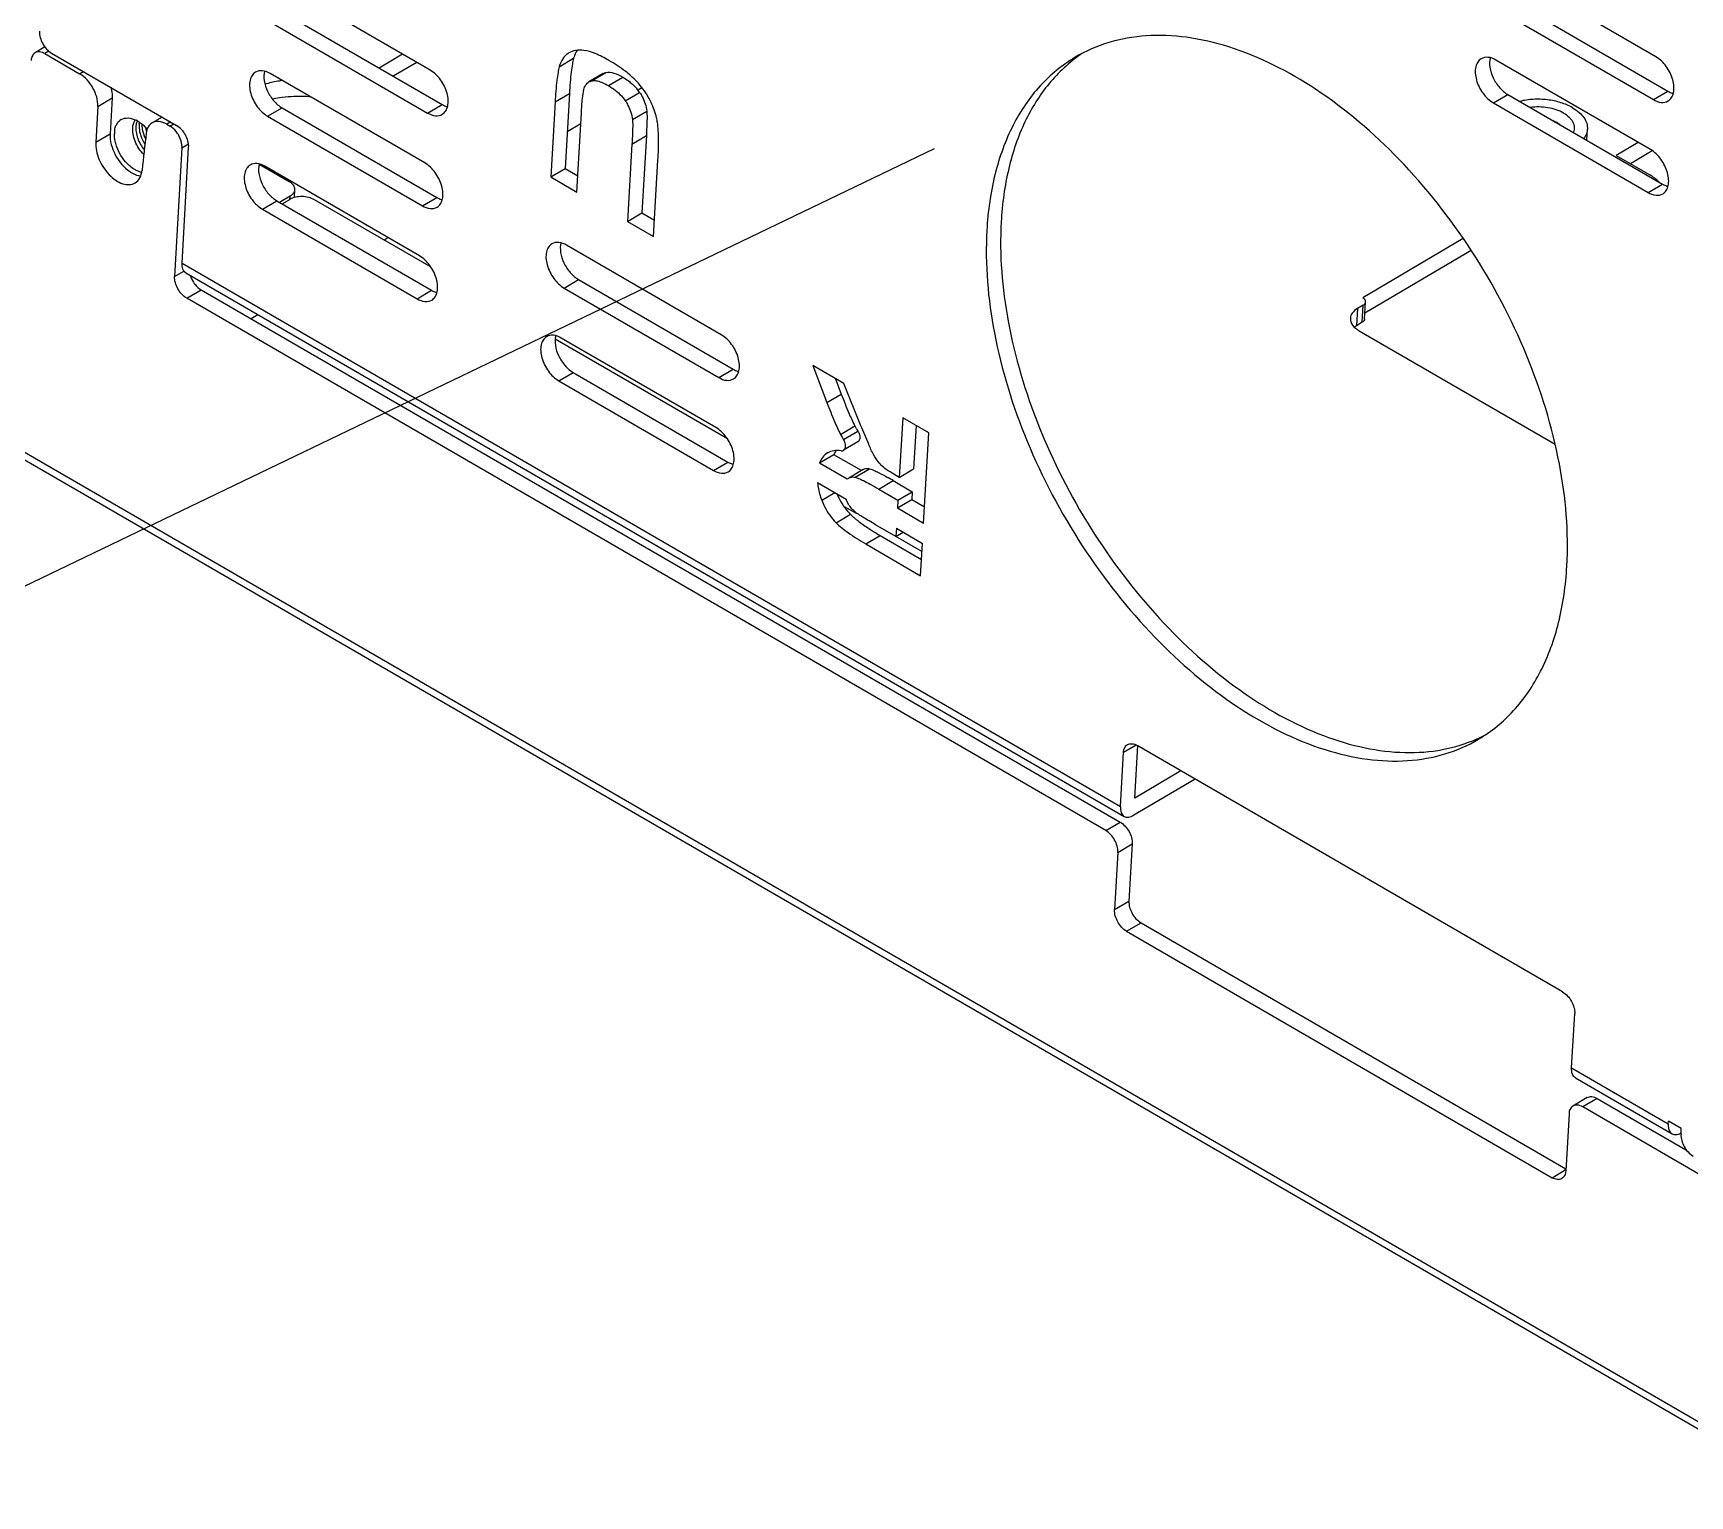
# Model space of a CAD drawing. Extents: x -425 to 6552, y -3049 to 3105.
# Drawn here: x 278.94 to 311.47, y -2129.47 to -2100.76 of the extents above; entities that cross this region are included whole.
import ezdxf

# ---------------------------------------------------------------- set-up
doc = ezdxf.new("R2010")
doc.units = 0
doc.layers.get('0').update_dxf_attribs({"linetype": 'CONTINUOUS'})
doc.layers.add('DIM', color=1, linetype='CONTINUOUS')

msp = doc.modelspace()

# ---------------------------------------------------------------- linework, layer by layer
at = {"color": 7, "linetype": 'CONTINUOUS'}
for p, q in [((310.8, -2101.224), (307.763, -2099.465)), ((286.734, -2101.486), (283.697, -2099.727)), ((307.997, -2100.14), (311.033, -2101.899)), ((283.649, -2100.569), (286.686, -2102.328)), ((283.931, -2100.402), (286.968, -2102.161)), ((307.715, -2100.307), (310.752, -2102.065)), ((279.171, -2101.032), (278.979, -2101.146)), ((279.251, -2101.116), (279.171, -2101.163)), ((279.171, -2101.163), (279.854, -2101.559)), ((279.302, -2101.152), (281.757, -2102.574)), ((286.193, -2101.173), (285.732, -2101.446)), ((289.27, -2101.42), (289.552, -2101.254)), ((289.459, -2101.148), (289.444, -2101.157)), ((289.444, -2101.157), (289.459, -2101.149)), ((279.854, -2101.559), (279.928, -2101.515)), ((286.63, -2103.309), (283.593, -2101.551)), ((286.471, -2101.334), (286.01, -2101.607)), ((290.134, -2101.553), (289.852, -2101.719)), ((289.901, -2101.699), (290.182, -2101.532)), ((310.696, -2103.047), (307.659, -2101.289)), ((290.234, -2101.79), (290.516, -2101.624)), ((290.566, -2102.09), (290.848, -2101.923)), ((290.817, -2101.871), (290.891, -2101.827)), ((310.752, -2102.065), (311.033, -2101.899)), ((280.21, -2102.199), (280.17, -2102.901)), ((280.21, -2102.199), (280.492, -2102.033)), ((280.492, -2102.033), (280.452, -2102.734)), ((283.545, -2102.392), (283.827, -2102.226)), ((283.827, -2102.226), (286.864, -2103.984)), ((286.686, -2102.328), (286.968, -2102.161)), ((289.189, -2102.11), (289.105, -2103.583)), ((289.189, -2102.11), (289.47, -2101.943)), ((289.47, -2101.943), (289.386, -2103.417)), ((307.611, -2102.13), (307.893, -2101.964)), ((307.611, -2102.13), (310.648, -2103.889)), ((307.893, -2101.964), (310.93, -2103.722)), ((281.471, -2102.408), (281.276, -2102.523)), ((281.643, -2102.501), (281.563, -2102.549)), ((281.563, -2102.549), (281.626, -2102.585)), ((281.626, -2102.585), (281.7, -2102.541)), ((283.545, -2102.392), (286.582, -2104.151)), ((289.428, -2102.693), (289.692, -2102.536)), ((289.616, -2103.879), (289.704, -2102.327)), ((290.707, -2102.457), (290.988, -2102.291)), ((280.17, -2102.901), (280.452, -2102.734)), ((290.698, -2102.937), (290.98, -2102.77)), ((290.98, -2102.77), (290.893, -2104.289)), ((309.444, -2102.862), (309.456, -2102.645)), ((281.863, -2103.012), (281.719, -2105.536)), ((281.863, -2103.012), (281.991, -2102.936)), ((281.865, -2105.273), (281.994, -2103.001)), ((290.698, -2102.937), (290.612, -2104.456)), ((310.454, -2102.907), (310.022, -2103.163)), ((310.022, -2103.163), (310.68, -2103.544)), ((310.73, -2103.069), (310.3, -2103.324)), ((283.379, -2103.333), (283.968, -2103.674)), ((286.526, -2105.133), (283.489, -2103.374)), ((289.105, -2103.583), (289.386, -2103.417)), ((289.386, -2103.417), (289.634, -2103.56)), ((291.123, -2104.752), (291.208, -2103.256)), ((284.069, -2103.986), (284.078, -2103.832)), ((289.105, -2103.583), (289.616, -2103.879)), ((310.648, -2103.889), (310.93, -2103.722)), ((283.441, -2104.216), (283.723, -2104.049)), ((283.723, -2104.049), (286.76, -2105.808)), ((283.986, -2103.959), (283.779, -2104.082)), ((283.83, -2104.111), (283.978, -2104.023)), ((283.982, -2104.024), (283.986, -2103.959)), ((286.753, -2105.355), (284.466, -2104.031)), ((286.582, -2104.151), (286.864, -2103.984)), ((283.441, -2104.216), (286.478, -2105.974)), ((290.612, -2104.456), (290.893, -2104.289)), ((290.612, -2104.456), (291.123, -2104.752)), ((290.893, -2104.289), (291.141, -2104.433)), ((285.829, -2104.821), (285.907, -2104.774)), ((307.018, -2104.791), (305.046, -2105.957)), ((292.451, -2106.68), (289.414, -2104.921)), ((307.173, -2105.024), (305.089, -2106.257)), ((281.719, -2105.536), (281.9, -2105.429)), ((281.865, -2105.273), (300.288, -2115.942)), ((281.939, -2105.465), (300.362, -2116.134)), ((281.956, -2105.963), (282.238, -2105.797)), ((282.238, -2105.797), (300.282, -2116.246)), ((286.478, -2105.974), (286.76, -2105.808)), ((289.366, -2105.763), (289.648, -2105.596)), ((289.366, -2105.763), (292.403, -2107.522)), ((289.648, -2105.596), (292.684, -2107.355)), ((300, -2116.412), (281.956, -2105.963)), ((305.055, -2106.099), (304.94, -2106.167)), ((305.036, -2106.436), (305.055, -2106.099)), ((305.082, -2106.373), (305.101, -2106.036)), ((283.218, -2106.364), (283.353, -2106.285)), ((304.94, -2106.167), (304.921, -2106.504)), ((305.036, -2106.436), (304.921, -2106.504)), ((292.573, -2108.726), (289.189, -2106.766)), ((292.347, -2108.503), (289.31, -2106.745)), ((304.978, -2106.601), (308.824, -2108.828)), ((289.262, -2107.586), (289.544, -2107.42)), ((289.544, -2107.42), (292.58, -2109.178)), ((292.403, -2107.522), (292.684, -2107.355)), ((294.86, -2107.64), (294.248, -2107.286)), ((294.248, -2107.286), (294.526, -2108.013)), ((289.262, -2107.586), (292.299, -2109.345)), ((294.692, -2107.544), (294.808, -2107.846)), ((295.194, -2108.465), (294.86, -2107.64)), ((294.526, -2108.013), (294.808, -2107.846)), ((296.013, -2108.308), (295.946, -2109.479)), ((296.524, -2108.604), (296.013, -2108.308)), ((294.793, -2108.637), (295.074, -2108.47)), ((295.135, -2108.577), (294.853, -2108.744)), ((296.276, -2108.461), (296.228, -2109.313)), ((296.422, -2110.382), (296.524, -2108.604)), ((313.904, -2129.332), (278.473, -2108.815)), ((313.883, -2129.469), (278.642, -2109.062)), ((294.663, -2109.034), (294.381, -2109.2)), ((294.537, -2108.999), (294.543, -2108.996)), ((294.541, -2108.997), (294.537, -2108.999)), ((295.203, -2109.346), (294.663, -2109.034)), ((295.133, -2108.782), (294.851, -2108.948)), ((292.299, -2109.345), (292.58, -2109.178)), ((294.926, -2109.516), (294.381, -2109.2)), ((295.239, -2109.325), (294.957, -2109.492)), ((295.081, -2109.477), (295.363, -2109.31)), ((295.946, -2109.479), (296.228, -2109.313)), ((294.342, -2109.583), (294.9, -2109.906)), ((295.542, -2109.708), (295.824, -2109.541)), ((295.542, -2109.708), (295.92, -2109.927)), ((295.824, -2109.541), (296.202, -2109.76)), ((295.946, -2109.479), (295.842, -2109.419)), ((294.425, -2109.93), (294.68, -2109.779)), ((295.103, -2110.191), (294.869, -2110.055)), ((296.193, -2109.92), (295.911, -2110.086)), ((295.92, -2109.927), (295.911, -2110.086)), ((295.92, -2109.927), (296.202, -2109.76)), ((296.202, -2109.76), (296.193, -2109.92)), ((296.441, -2110.063), (296.193, -2109.92)), ((294.704, -2110.369), (294.986, -2110.202)), ((296.422, -2110.382), (295.911, -2110.086)), ((295.288, -2110.786), (295.57, -2110.62)), ((295.88, -2110.639), (295.481, -2110.408)), ((295.57, -2110.62), (296.382, -2111.09)), ((296.391, -2110.937), (295.879, -2110.64)), ((295.889, -2110.479), (295.88, -2110.639)), ((295.88, -2110.639), (296.021, -2110.555)), ((295.889, -2110.479), (296.4, -2110.775)), ((295.288, -2110.786), (296.364, -2111.409)), ((296.364, -2111.409), (296.4, -2110.775)), ((300.288, -2115.942), (300.349, -2114.876)), ((300.349, -2114.876), (300.595, -2114.73)), ((300.57, -2115.775), (300.629, -2114.743)), ((308.97, -2119.578), (300.618, -2114.742)), ((301.477, -2115.239), (300.57, -2115.775)), ((301.755, -2115.4), (300.551, -2116.112)), ((300, -2116.412), (300.282, -2116.246)), ((300.237, -2116.839), (300.173, -2117.961)), ((300.237, -2116.839), (300.519, -2116.673)), ((300.519, -2116.673), (300.455, -2117.795)), ((300.173, -2117.961), (300.455, -2117.795)), ((300.41, -2118.389), (300.692, -2118.222)), ((300.41, -2118.389), (308.762, -2123.225)), ((300.692, -2118.222), (309.033, -2123.052)), ((309.146, -2121.071), (309.207, -2120.005)), ((309.146, -2121.071), (311.044, -2122.17)), ((309.22, -2121.263), (311.118, -2122.362)), ((309.454, -2121.651), (309.172, -2121.818)), ((309.646, -2121.668), (309.364, -2121.835)), ((309.646, -2121.668), (311.405, -2122.687)), ((309.095, -2121.969), (309.031, -2123.091)), ((313.919, -2124.473), (309.364, -2121.835)), ((311.044, -2122.17), (311.047, -2122.114)), ((311.3, -2122.261), (311.047, -2122.114)), ((311.294, -2122.373), (311.3, -2122.261)), ((308.762, -2123.225), (309.02, -2123.072))]:
    msp.add_line(p, q, dxfattribs=at)
for centre, radius, start, end in [((289.996, -2101.343), 0.448, 146.7692, 148.4165), ((290.141, -2102.402), 0.854, 34.0859, 40.4412), ((284.129, -2104.341), 2.335, 98.7143, 102.0954), ((280.83, -2102.689), 0.287, 149.1732, 152.7572), ((280.781, -2102.65), 0.224, 120.6067, 131.0399), ((280.716, -2102.964), 0.552, 59.9021, 63.3441), ((281.059, -2102.744), 0.524, 176.7515, 178.9667), ((281.009, -2102.74), 0.474, 170.8072, 176.8039), ((281.739, -2102.546), 0.724, 201.9086, 204.2613), ((317.317, -2107.212), 36.432, 172.9187, 174.077), ((281.747, -2102.543), 0.732, 204.2607, 213.3684), ((281.744, -2102.509), 0.606, 189.4324, 191.9058), ((281.796, -2102.497), 0.66, 191.9684, 197.5872), ((280.512, -2103.221), 0.882, 40.677, 42.1851), ((310.182, -2104.406), 0.995, 54.7349, 59.9828), ((296.841, -2107.546), 2.321, 208.0489, 211.0826), ((297.064, -2107.411), 2.254, 208.0264, 209.5713), ((297.161, -2107.356), 2.366, 209.5674, 210.5666), ((297.224, -2107.319), 2.438, 210.5641, 211.0542), ((295.135, -2109.206), 0.503, 154.5633, 159.9119), ((295.076, -2109.178), 0.437, 148.8555, 154.5527), ((295.029, -2109.613), 0.141, 134.0105, 136.543), ((291.341, -2117.262), 8.928, 60.1333, 60.6577), ((290.25, -2119.166), 11.122, 59.9225, 60.1418), ((296, -2109.268), 1.385, 202.7801, 206.1258), ((295.925, -2109.306), 1.301, 206.1132, 211.3238), ((295.878, -2109.333), 1.246, 211.3518, 213.2408), ((295.854, -2109.35), 1.217, 213.2365, 216.6208), ((295.424, -2109.71), 0.559, 200.5215, 206.5419), ((295.823, -2109.372), 1.179, 216.6135, 224.7376), ((297.737, -2106.813), 4.38, 236.9968, 238.0855), ((298.194, -2106.078), 5.245, 238.0932, 239.9834), ((306.09, -2111.895), 2.97, 293.7654, 294.2377), ((306.097, -2111.91), 2.954, 294.2356, 297.7358), ((311.132, -2122.046), 0.342, 296.2736, 298.5829)]:
    msp.add_arc(centre, radius, start, end, dxfattribs=at)
at = {"color": 4, "linetype": 'CONTINUOUS'}
msp.add_arc((281.701, -2102.56), 0.683, 194.6043, 201.9841, dxfattribs=at)
at = {"color": 7, "linetype": 'CONTINUOUS'}
for points, knots in [([(279.065, -2100.725), (279.06, -2100.808), (279.113, -2100.977), (279.229, -2101.11), (279.302, -2101.152)], [0, 0, 0, 0, 0.494633, 1, 1, 1, 1]), ([(309.053, -2111.224), (309.092, -2110.552), (308.966, -2109.127), (308.314, -2107.026), (307.244, -2105.001), (305.844, -2103.224), (304.233, -2101.842), (302.762, -2101.089), (301.607, -2100.82), (300.807, -2100.785), (300.06, -2100.914), (299.608, -2101.111), (299.401, -2101.233)], [0, 0, 0, 0, 0.126207, 0.265204, 0.410272, 0.553444, 0.687128, 0.805797, 0.859033, 0.908494, 0.955046, 1, 1, 1, 1]), ([(278.979, -2101.146), (278.956, -2101.16), (278.916, -2101.207), (278.904, -2101.266), (278.902, -2101.297)], [0, 0, 0, 0, 0.459663, 1, 1, 1, 1]), ([(279.171, -2101.163), (279.139, -2101.145), (279.076, -2101.119), (279.005, -2101.131), (278.979, -2101.146)], [0, 0, 0, 0, 0.547162, 1, 1, 1, 1]), ([(289.444, -2101.157), (289.403, -2101.184), (289.327, -2101.264), (289.287, -2101.365), (289.27, -2101.42)], [0, 0, 0, 0, 0.459832, 1, 1, 1, 1]), ([(289.755, -2101.101), (289.7, -2101.094), (289.598, -2101.092), (289.499, -2101.124), (289.459, -2101.148)], [0, 0, 0, 0, 0.539615, 1, 1, 1, 1]), ([(289.552, -2101.254), (289.542, -2101.29), (289.524, -2101.378), (289.492, -2101.608), (289.478, -2101.801), (289.47, -2101.943)], [0, 0, 0, 0, 0.164781, 0.386273, 1, 1, 1, 1]), ([(289.614, -2101.109), (289.608, -2101.119), (289.582, -2101.165), (289.563, -2101.215), (289.552, -2101.254)], [0, 0, 0, 0, 0.233265, 1, 1, 1, 1]), ([(290.246, -2101.297), (290.158, -2101.246), (290.001, -2101.164), (289.83, -2101.11), (289.755, -2101.101)], [0, 0, 0, 0, 0.573847, 1, 1, 1, 1]), ([(299.401, -2101.233), (299.146, -2101.384), (298.668, -2101.777), (298.133, -2102.574), (297.785, -2103.546), (297.686, -2104.257), (297.665, -2104.629)], [0, 0, 0, 0, 0.224448, 0.460788, 0.717814, 1, 1, 1, 1]), ([(299.51, -2101.177), (299.279, -2101.337), (298.849, -2101.737), (298.37, -2102.51), (298.057, -2103.438), (297.967, -2104.111), (297.947, -2104.462)], [0, 0, 0, 0, 0.224417, 0.461671, 0.719004, 1, 1, 1, 1]), ([(307.371, -2101.263), (307.344, -2101.279), (307.296, -2101.327), (307.257, -2101.428), (307.251, -2101.55), (307.283, -2101.731), (307.391, -2101.946), (307.531, -2102.084), (307.611, -2102.13)], [0, 0, 0, 0, 0.090976, 0.192641, 0.310058, 0.442366, 0.729291, 1, 1, 1, 1]), ([(307.659, -2101.289), (307.612, -2101.261), (307.516, -2101.222), (307.41, -2101.24), (307.371, -2101.263)], [0, 0, 0, 0, 0.547194, 1, 1, 1, 1]), ([(307.549, -2101.244), (307.533, -2101.304), (307.533, -2101.444), (307.6, -2101.646), (307.721, -2101.831), (307.832, -2101.929), (307.893, -2101.964)], [0, 0, 0, 0, 0.222025, 0.481422, 0.751241, 1, 1, 1, 1]), ([(311.04, -2102.091), (311.066, -2102.075), (311.115, -2102.027), (311.153, -2101.926), (311.16, -2101.804), (311.127, -2101.623), (311.02, -2101.408), (310.88, -2101.27), (310.8, -2101.224)], [0, 0, 0, 0, 0.090976, 0.192641, 0.310058, 0.442366, 0.729291, 1, 1, 1, 1]), ([(280.21, -2102.199), (280.217, -2102.075), (280.138, -2101.821), (279.964, -2101.623), (279.854, -2101.559)], [0, 0, 0, 0, 0.494633, 1, 1, 1, 1]), ([(283.305, -2101.525), (283.278, -2101.541), (283.23, -2101.589), (283.192, -2101.69), (283.185, -2101.812), (283.217, -2101.993), (283.325, -2102.208), (283.465, -2102.346), (283.545, -2102.392)], [0, 0, 0, 0, 0.090976, 0.192641, 0.310058, 0.442366, 0.729291, 1, 1, 1, 1]), ([(283.593, -2101.551), (283.546, -2101.523), (283.45, -2101.485), (283.344, -2101.502), (283.305, -2101.525)], [0, 0, 0, 0, 0.547194, 1, 1, 1, 1]), ([(283.484, -2101.506), (283.467, -2101.566), (283.468, -2101.706), (283.534, -2101.908), (283.655, -2102.093), (283.766, -2102.191), (283.827, -2102.226)], [0, 0, 0, 0, 0.222025, 0.481422, 0.751241, 1, 1, 1, 1]), ([(286.974, -2102.353), (287, -2102.337), (287.049, -2102.289), (287.087, -2102.188), (287.094, -2102.067), (287.061, -2101.885), (286.954, -2101.67), (286.814, -2101.532), (286.734, -2101.486)], [0, 0, 0, 0, 0.090976, 0.192641, 0.310058, 0.442366, 0.729291, 1, 1, 1, 1]), ([(289.27, -2101.42), (289.26, -2101.457), (289.242, -2101.545), (289.21, -2101.775), (289.197, -2101.968), (289.189, -2102.11)], [0, 0, 0, 0, 0.164781, 0.386273, 1, 1, 1, 1]), ([(290.182, -2101.532), (290.234, -2101.517), (290.358, -2101.539), (290.461, -2101.592), (290.516, -2101.624)], [0, 0, 0, 0, 0.458391, 1, 1, 1, 1]), ([(290.791, -2101.709), (290.723, -2101.634), (290.548, -2101.484), (290.356, -2101.361), (290.246, -2101.297)], [0, 0, 0, 0, 0.444547, 1, 1, 1, 1]), ([(280.463, -2101.824), (280.469, -2101.842), (280.487, -2101.91), (280.495, -2101.981), (280.492, -2102.033)], [0, 0, 0, 0, 0.265581, 1, 1, 1, 1]), ([(283.835, -2101.69), (283.805, -2101.694), (283.689, -2101.712), (283.575, -2101.739), (283.491, -2101.764)], [0, 0, 0, 0, 0.256226, 1, 1, 1, 1]), ([(289.704, -2102.327), (289.709, -2102.233), (289.721, -2102.079), (289.741, -2101.924), (289.754, -2101.865)], [0, 0, 0, 0, 0.60726, 1, 1, 1, 1]), ([(289.754, -2101.865), (289.761, -2101.834), (289.783, -2101.777), (289.828, -2101.734), (289.852, -2101.719)], [0, 0, 0, 0, 0.526157, 1, 1, 1, 1]), ([(289.901, -2101.699), (289.907, -2101.697), (289.938, -2101.69), (289.969, -2101.691), (289.992, -2101.694)], [0, 0, 0, 0, 0.230373, 1, 1, 1, 1]), ([(289.992, -2101.694), (290.03, -2101.699), (290.114, -2101.726), (290.191, -2101.766), (290.234, -2101.79)], [0, 0, 0, 0, 0.436758, 1, 1, 1, 1]), ([(290.234, -2101.79), (290.269, -2101.81), (290.395, -2101.891), (290.505, -2101.999), (290.566, -2102.09)], [0, 0, 0, 0, 0.268201, 1, 1, 1, 1]), ([(290.516, -2101.624), (290.527, -2101.63), (290.572, -2101.657), (290.615, -2101.687), (290.646, -2101.711)], [0, 0, 0, 0, 0.243989, 1, 1, 1, 1]), ([(290.646, -2101.711), (290.659, -2101.721), (290.711, -2101.762), (290.758, -2101.809), (290.791, -2101.848)], [0, 0, 0, 0, 0.242462, 1, 1, 1, 1]), ([(291.073, -2102.12), (291.056, -2102.084), (290.978, -2101.937), (290.877, -2101.802), (290.791, -2101.709)], [0, 0, 0, 0, 0.237935, 1, 1, 1, 1]), ([(290.848, -2101.923), (290.867, -2101.951), (290.935, -2102.064), (290.977, -2102.194), (290.988, -2102.291)], [0, 0, 0, 0, 0.259985, 1, 1, 1, 1]), ([(311.033, -2101.899), (311.042, -2101.904), (311.077, -2101.923), (311.114, -2101.937), (311.143, -2101.944)], [0, 0, 0, 0, 0.262599, 1, 1, 1, 1]), ([(284.391, -2102.013), (284.339, -2102.008), (284.134, -2101.997), (283.927, -2102.01), (283.775, -2102.033)], [0, 0, 0, 0, 0.253369, 1, 1, 1, 1]), ([(286.968, -2102.161), (286.977, -2102.166), (287.011, -2102.185), (287.049, -2102.199), (287.077, -2102.206)], [0, 0, 0, 0, 0.262599, 1, 1, 1, 1]), ([(290.566, -2102.09), (290.586, -2102.118), (290.654, -2102.231), (290.695, -2102.361), (290.707, -2102.457)], [0, 0, 0, 0, 0.261772, 1, 1, 1, 1]), ([(291.199, -2102.515), (291.195, -2102.484), (291.169, -2102.347), (291.119, -2102.217), (291.073, -2102.12)], [0, 0, 0, 0, 0.228577, 1, 1, 1, 1]), ([(309.164, -2102.225), (309.092, -2102.183), (308.931, -2102.115), (308.669, -2102.061), (308.396, -2102.052), (308.216, -2102.078), (308.13, -2102.101)], [0, 0, 0, 0, 0.234696, 0.489473, 0.749781, 1, 1, 1, 1]), ([(308.988, -2102.329), (308.943, -2102.303), (308.843, -2102.259), (308.681, -2102.219), (308.51, -2102.205), (308.394, -2102.213), (308.338, -2102.221)], [0, 0, 0, 0, 0.232624, 0.484206, 0.743998, 1, 1, 1, 1]), ([(309.164, -2102.225), (309.21, -2102.251), (309.292, -2102.308), (309.388, -2102.411), (309.439, -2102.508), (309.456, -2102.587), (309.458, -2102.626), (309.456, -2102.645)], [0, 0, 0, 0, 0.29263, 0.552948, 0.7847, 0.893508, 1, 1, 1, 1]), ([(310.752, -2102.065), (310.799, -2102.093), (310.895, -2102.132), (311.001, -2102.114), (311.04, -2102.091)], [0, 0, 0, 0, 0.547194, 1, 1, 1, 1]), ([(280.541, -2102.665), (280.543, -2102.655), (280.55, -2102.618), (280.562, -2102.582), (280.575, -2102.557)], [0, 0, 0, 0, 0.262923, 1, 1, 1, 1]), ([(280.667, -2102.457), (280.707, -2102.434), (280.814, -2102.412), (280.914, -2102.446), (280.964, -2102.471)], [0, 0, 0, 0, 0.457999, 1, 1, 1, 1]), ([(280.898, -2102.599), (280.901, -2102.573), (280.911, -2102.525), (280.933, -2102.481), (280.946, -2102.462)], [0, 0, 0, 0, 0.523686, 1, 1, 1, 1]), ([(280.985, -2102.482), (280.982, -2102.49), (280.97, -2102.522), (280.963, -2102.556), (280.96, -2102.582)], [0, 0, 0, 0, 0.238679, 1, 1, 1, 1]), ([(280.993, -2102.486), (281.008, -2102.495), (281.071, -2102.536), (281.127, -2102.586), (281.166, -2102.629)], [0, 0, 0, 0, 0.237086, 1, 1, 1, 1]), ([(281.023, -2102.544), (281.022, -2102.559), (281.018, -2102.622), (281.028, -2102.686), (281.04, -2102.732)], [0, 0, 0, 0, 0.23612, 1, 1, 1, 1]), ([(281.023, -2102.544), (281.024, -2102.541), (281.025, -2102.529), (281.027, -2102.518), (281.029, -2102.509)], [0, 0, 0, 0, 0.2537, 1, 1, 1, 1]), ([(281.075, -2102.544), (281.075, -2102.549), (281.075, -2102.574), (281.076, -2102.598), (281.078, -2102.616)], [0, 0, 0, 0, 0.244198, 1, 1, 1, 1]), ([(281.276, -2102.523), (281.244, -2102.542), (281.189, -2102.602), (281.168, -2102.679), (281.162, -2102.721)], [0, 0, 0, 0, 0.465115, 1, 1, 1, 1]), ([(281.563, -2102.549), (281.516, -2102.521), (281.42, -2102.482), (281.314, -2102.5), (281.276, -2102.523)], [0, 0, 0, 0, 0.547193, 1, 1, 1, 1]), ([(281.994, -2103.001), (281.999, -2102.918), (281.946, -2102.749), (281.831, -2102.616), (281.757, -2102.574)], [0, 0, 0, 0, 0.494633, 1, 1, 1, 1]), ([(286.686, -2102.328), (286.733, -2102.355), (286.829, -2102.394), (286.935, -2102.376), (286.974, -2102.353)], [0, 0, 0, 0, 0.547194, 1, 1, 1, 1]), ([(290.707, -2102.457), (290.713, -2102.516), (290.711, -2102.677), (290.704, -2102.837), (290.698, -2102.937)], [0, 0, 0, 0, 0.372788, 1, 1, 1, 1]), ([(290.988, -2102.291), (290.993, -2102.332), (290.994, -2102.413), (290.99, -2102.573), (290.984, -2102.691), (290.98, -2102.77)], [0, 0, 0, 0, 0.257618, 0.507333, 1, 1, 1, 1]), ([(291.208, -2103.256), (291.216, -2103.116), (291.225, -2102.869), (291.213, -2102.621), (291.199, -2102.515)], [0, 0, 0, 0, 0.567068, 1, 1, 1, 1]), ([(308.762, -2102.467), (308.772, -2102.471), (308.81, -2102.487), (308.847, -2102.506), (308.872, -2102.523)], [0, 0, 0, 0, 0.259484, 1, 1, 1, 1]), ([(308.872, -2102.523), (308.876, -2102.526), (308.891, -2102.536), (308.905, -2102.547), (308.915, -2102.556)], [0, 0, 0, 0, 0.255741, 1, 1, 1, 1]), ([(308.988, -2102.329), (309.028, -2102.352), (309.083, -2102.391), (309.14, -2102.456), (309.172, -2102.505), (309.192, -2102.556), (309.2, -2102.608), (309.196, -2102.659), (309.186, -2102.692), (309.179, -2102.708)], [0, 0, 0, 0, 0.296455, 0.429508, 0.553075, 0.668879, 0.779625, 0.888762, 1, 1, 1, 1]), ([(280.452, -2102.734), (280.444, -2102.875), (280.529, -2103.166), (280.719, -2103.397), (280.841, -2103.479)], [0, 0, 0, 0, 0.490184, 1, 1, 1, 1]), ([(280.562, -2102.929), (280.557, -2102.913), (280.541, -2102.849), (280.534, -2102.783), (280.535, -2102.734)], [0, 0, 0, 0, 0.262586, 1, 1, 1, 1]), ([(281.8, -2102.77), (281.791, -2102.754), (281.753, -2102.693), (281.703, -2102.639), (281.66, -2102.607)], [0, 0, 0, 0, 0.259039, 1, 1, 1, 1]), ([(281.863, -2103.012), (281.864, -2102.993), (281.861, -2102.909), (281.831, -2102.827), (281.8, -2102.77)], [0, 0, 0, 0, 0.228777, 1, 1, 1, 1]), ([(309.456, -2102.645), (309.455, -2102.677), (309.44, -2102.743), (309.407, -2102.801), (309.387, -2102.829)], [0, 0, 0, 0, 0.485742, 1, 1, 1, 1]), ([(280.17, -2102.901), (280.164, -2103.013), (280.218, -2103.25), (280.38, -2103.5), (280.556, -2103.651), (280.692, -2103.721), (280.826, -2103.743), (280.909, -2103.72), (280.942, -2103.7)], [0, 0, 0, 0, 0.264656, 0.552767, 0.686971, 0.806109, 0.908766, 1, 1, 1, 1]), ([(280.85, -2103.378), (280.816, -2103.35), (280.688, -2103.224), (280.598, -2103.06), (280.562, -2102.929)], [0, 0, 0, 0, 0.243801, 1, 1, 1, 1]), ([(310.936, -2103.914), (310.962, -2103.898), (311.011, -2103.85), (311.049, -2103.749), (311.056, -2103.628), (311.023, -2103.446), (310.916, -2103.231), (310.776, -2103.094), (310.696, -2103.047)], [0, 0, 0, 0, 0.090976, 0.192641, 0.310058, 0.442366, 0.729291, 1, 1, 1, 1]), ([(280.841, -2103.479), (280.858, -2103.491), (280.923, -2103.531), (280.997, -2103.558), (281.052, -2103.565)], [0, 0, 0, 0, 0.272029, 1, 1, 1, 1]), ([(280.984, -2103.463), (280.972, -2103.458), (280.925, -2103.434), (280.881, -2103.403), (280.85, -2103.378)], [0, 0, 0, 0, 0.238, 1, 1, 1, 1]), ([(280.942, -2103.7), (280.981, -2103.677), (281.049, -2103.601), (281.074, -2103.504), (281.079, -2103.453)], [0, 0, 0, 0, 0.463369, 1, 1, 1, 1]), ([(283.201, -2103.349), (283.175, -2103.364), (283.126, -2103.413), (283.088, -2103.514), (283.081, -2103.635), (283.114, -2103.817), (283.221, -2104.032), (283.361, -2104.169), (283.441, -2104.216)], [0, 0, 0, 0, 0.090976, 0.192641, 0.310058, 0.442366, 0.729291, 1, 1, 1, 1]), ([(283.489, -2103.374), (283.442, -2103.347), (283.346, -2103.308), (283.24, -2103.326), (283.201, -2103.349)], [0, 0, 0, 0, 0.547194, 1, 1, 1, 1]), ([(283.38, -2103.329), (283.364, -2103.389), (283.364, -2103.529), (283.431, -2103.731), (283.551, -2103.916), (283.663, -2104.014), (283.723, -2104.049)], [0, 0, 0, 0, 0.222025, 0.481422, 0.751241, 1, 1, 1, 1]), ([(286.87, -2104.176), (286.897, -2104.16), (286.945, -2104.112), (286.983, -2104.011), (286.99, -2103.89), (286.958, -2103.708), (286.85, -2103.493), (286.71, -2103.356), (286.63, -2103.309)], [0, 0, 0, 0, 0.090976, 0.192641, 0.310058, 0.442366, 0.729291, 1, 1, 1, 1]), ([(284.078, -2103.832), (284.08, -2103.803), (284.055, -2103.734), (284, -2103.693), (283.968, -2103.674)], [0, 0, 0, 0, 0.444432, 1, 1, 1, 1]), ([(284.039, -2103.918), (284.045, -2103.912), (284.065, -2103.887), (284.077, -2103.856), (284.078, -2103.832)], [0, 0, 0, 0, 0.270376, 1, 1, 1, 1]), ([(310.864, -2103.683), (310.856, -2103.675), (310.822, -2103.643), (310.785, -2103.613), (310.756, -2103.593)], [0, 0, 0, 0, 0.241288, 1, 1, 1, 1]), ([(310.93, -2103.722), (310.939, -2103.727), (310.973, -2103.746), (311.011, -2103.76), (311.039, -2103.767)], [0, 0, 0, 0, 0.262599, 1, 1, 1, 1]), ([(284.466, -2104.031), (284.392, -2103.988), (284.222, -2103.951), (284.049, -2103.982), (283.978, -2104.023)], [0, 0, 0, 0, 0.509124, 1, 1, 1, 1]), ([(286.582, -2104.151), (286.629, -2104.178), (286.725, -2104.217), (286.831, -2104.199), (286.87, -2104.176)], [0, 0, 0, 0, 0.547194, 1, 1, 1, 1]), ([(286.864, -2103.984), (286.873, -2103.989), (286.907, -2104.008), (286.945, -2104.022), (286.973, -2104.029)], [0, 0, 0, 0, 0.262599, 1, 1, 1, 1]), ([(310.648, -2103.889), (310.695, -2103.916), (310.791, -2103.955), (310.897, -2103.937), (310.936, -2103.914)], [0, 0, 0, 0, 0.547194, 1, 1, 1, 1]), ([(297.947, -2104.462), (297.91, -2105.112), (298.025, -2106.49), (298.637, -2108.528), (299.647, -2110.505), (300.976, -2112.262), (302.519, -2113.662), (303.937, -2114.466), (305.066, -2114.806), (305.857, -2114.904), (306.606, -2114.85), (307.071, -2114.708), (307.287, -2114.613)], [0, 0, 0, 0, 0.12486, 0.262175, 0.405775, 0.548262, 0.682449, 0.802813, 0.857126, 0.90761, 0.954886, 1, 1, 1, 1]), ([(297.665, -2104.629), (297.627, -2105.301), (297.752, -2106.726), (298.404, -2108.826), (299.475, -2110.851), (300.875, -2112.628), (302.486, -2114.01), (303.957, -2114.763), (305.112, -2115.033), (305.912, -2115.067), (306.658, -2114.938), (307.111, -2114.742), (307.317, -2114.62)], [0, 0, 0, 0, 0.126207, 0.265204, 0.410272, 0.553444, 0.687128, 0.805797, 0.859033, 0.908494, 0.955046, 1, 1, 1, 1]), ([(286.766, -2106), (286.793, -2105.984), (286.841, -2105.935), (286.88, -2105.834), (286.886, -2105.713), (286.854, -2105.531), (286.746, -2105.317), (286.606, -2105.179), (286.526, -2105.133)], [0, 0, 0, 0, 0.090976, 0.192641, 0.310058, 0.442366, 0.729291, 1, 1, 1, 1]), ([(289.126, -2104.896), (289.099, -2104.912), (289.05, -2104.96), (289.012, -2105.061), (289.005, -2105.182), (289.038, -2105.364), (289.146, -2105.579), (289.286, -2105.717), (289.366, -2105.763)], [0, 0, 0, 0, 0.090976, 0.192641, 0.310058, 0.442366, 0.729291, 1, 1, 1, 1]), ([(289.414, -2104.921), (289.366, -2104.894), (289.271, -2104.855), (289.165, -2104.873), (289.126, -2104.896)], [0, 0, 0, 0, 0.547194, 1, 1, 1, 1]), ([(289.304, -2104.877), (289.288, -2104.937), (289.288, -2105.076), (289.355, -2105.279), (289.475, -2105.463), (289.587, -2105.561), (289.648, -2105.596)], [0, 0, 0, 0, 0.222025, 0.481422, 0.751241, 1, 1, 1, 1]), ([(281.893, -2105.419), (281.887, -2105.41), (281.866, -2105.364), (281.862, -2105.312), (281.865, -2105.273)], [0, 0, 0, 0, 0.219922, 1, 1, 1, 1]), ([(281.939, -2105.465), (281.925, -2105.457), (281.908, -2105.442), (281.896, -2105.424), (281.893, -2105.419)], [0, 0, 0, 0, 0.738613, 1, 1, 1, 1]), ([(281.956, -2105.963), (281.883, -2105.921), (281.767, -2105.788), (281.714, -2105.619), (281.719, -2105.536)], [0, 0, 0, 0, 0.505367, 1, 1, 1, 1]), ([(282.087, -2105.649), (282.097, -2105.665), (282.139, -2105.722), (282.193, -2105.771), (282.238, -2105.797)], [0, 0, 0, 0, 0.264493, 1, 1, 1, 1]), ([(286.76, -2105.808), (286.769, -2105.813), (286.804, -2105.831), (286.841, -2105.846), (286.869, -2105.853)], [0, 0, 0, 0, 0.262599, 1, 1, 1, 1]), ([(286.478, -2105.974), (286.525, -2106.001), (286.621, -2106.04), (286.727, -2106.023), (286.766, -2106)], [0, 0, 0, 0, 0.547194, 1, 1, 1, 1]), ([(305.101, -2106.036), (305.102, -2106.029), (305.097, -2105.995), (305.069, -2105.97), (305.046, -2105.957)], [0, 0, 0, 0, 0.217901, 1, 1, 1, 1]), ([(305.055, -2106.099), (305.062, -2106.095), (305.084, -2106.08), (305.1, -2106.055), (305.101, -2106.036)], [0, 0, 0, 0, 0.288017, 1, 1, 1, 1]), ([(304.802, -2106.358), (304.8, -2106.404), (304.84, -2106.51), (304.927, -2106.573), (304.978, -2106.601)], [0, 0, 0, 0, 0.44239, 1, 1, 1, 1]), ([(304.94, -2106.167), (304.902, -2106.19), (304.837, -2106.241), (304.804, -2106.321), (304.802, -2106.358)], [0, 0, 0, 0, 0.543655, 1, 1, 1, 1]), ([(305.082, -2106.373), (305.082, -2106.379), (305.076, -2106.405), (305.054, -2106.425), (305.036, -2106.436)], [0, 0, 0, 0, 0.225286, 1, 1, 1, 1]), ([(289.022, -2106.719), (288.995, -2106.735), (288.947, -2106.783), (288.908, -2106.884), (288.901, -2107.006), (288.934, -2107.187), (289.042, -2107.402), (289.182, -2107.54), (289.262, -2107.586)], [0, 0, 0, 0, 0.090976, 0.192641, 0.310058, 0.442366, 0.729291, 1, 1, 1, 1]), ([(289.31, -2106.745), (289.263, -2106.717), (289.167, -2106.678), (289.061, -2106.696), (289.022, -2106.719)], [0, 0, 0, 0, 0.547194, 1, 1, 1, 1]), ([(289.2, -2106.7), (289.184, -2106.76), (289.184, -2106.9), (289.251, -2107.102), (289.372, -2107.287), (289.483, -2107.385), (289.544, -2107.42)], [0, 0, 0, 0, 0.222025, 0.481422, 0.751241, 1, 1, 1, 1]), ([(292.69, -2107.547), (292.717, -2107.531), (292.766, -2107.483), (292.804, -2107.382), (292.811, -2107.261), (292.778, -2107.079), (292.671, -2106.864), (292.531, -2106.726), (292.451, -2106.68)], [0, 0, 0, 0, 0.090976, 0.192641, 0.310058, 0.442366, 0.729291, 1, 1, 1, 1]), ([(292.684, -2107.355), (292.693, -2107.36), (292.728, -2107.379), (292.765, -2107.393), (292.794, -2107.4)], [0, 0, 0, 0, 0.262599, 1, 1, 1, 1]), ([(292.403, -2107.522), (292.45, -2107.549), (292.546, -2107.588), (292.652, -2107.57), (292.69, -2107.547)], [0, 0, 0, 0, 0.547194, 1, 1, 1, 1]), ([(294.526, -2108.013), (294.574, -2108.138), (294.657, -2108.348), (294.749, -2108.555), (294.793, -2108.637)], [0, 0, 0, 0, 0.591009, 1, 1, 1, 1]), ([(294.808, -2107.846), (294.856, -2107.971), (294.939, -2108.181), (295.031, -2108.388), (295.074, -2108.47)], [0, 0, 0, 0, 0.591009, 1, 1, 1, 1]), ([(292.587, -2109.37), (292.613, -2109.354), (292.662, -2109.306), (292.7, -2109.205), (292.707, -2109.084), (292.674, -2108.902), (292.567, -2108.687), (292.427, -2108.55), (292.347, -2108.503)], [0, 0, 0, 0, 0.090976, 0.192641, 0.310058, 0.442366, 0.729291, 1, 1, 1, 1]), ([(294.851, -2108.948), (294.863, -2108.941), (294.885, -2108.915), (294.893, -2108.862), (294.883, -2108.802), (294.865, -2108.763), (294.853, -2108.744)], [0, 0, 0, 0, 0.193032, 0.423596, 0.698388, 1, 1, 1, 1]), ([(295.135, -2108.577), (295.146, -2108.596), (295.164, -2108.636), (295.175, -2108.696), (295.166, -2108.748), (295.145, -2108.774), (295.133, -2108.782)], [0, 0, 0, 0, 0.301612, 0.576404, 0.806968, 1, 1, 1, 1]), ([(295.44, -2109.032), (295.405, -2108.965), (295.323, -2108.776), (295.243, -2108.586), (295.194, -2108.465)], [0, 0, 0, 0, 0.366037, 1, 1, 1, 1]), ([(294.537, -2108.999), (294.502, -2109.021), (294.436, -2109.08), (294.396, -2109.158), (294.381, -2109.2)], [0, 0, 0, 0, 0.478201, 1, 1, 1, 1]), ([(294.802, -2108.957), (294.755, -2108.95), (294.664, -2108.947), (294.577, -2108.976), (294.541, -2108.997)], [0, 0, 0, 0, 0.535561, 1, 1, 1, 1]), ([(294.802, -2108.957), (294.806, -2108.958), (294.823, -2108.959), (294.84, -2108.955), (294.851, -2108.948)], [0, 0, 0, 0, 0.266459, 1, 1, 1, 1]), ([(295.587, -2109.237), (295.574, -2109.224), (295.516, -2109.162), (295.471, -2109.09), (295.44, -2109.032)], [0, 0, 0, 0, 0.225522, 1, 1, 1, 1]), ([(292.299, -2109.345), (292.346, -2109.372), (292.442, -2109.411), (292.548, -2109.393), (292.587, -2109.37)], [0, 0, 0, 0, 0.547194, 1, 1, 1, 1]), ([(292.58, -2109.178), (292.589, -2109.183), (292.624, -2109.202), (292.661, -2109.216), (292.69, -2109.223)], [0, 0, 0, 0, 0.262599, 1, 1, 1, 1]), ([(295.239, -2109.325), (295.247, -2109.32), (295.286, -2109.302), (295.331, -2109.304), (295.363, -2109.31)], [0, 0, 0, 0, 0.236942, 1, 1, 1, 1]), ([(295.363, -2109.31), (295.394, -2109.316), (295.453, -2109.342), (295.57, -2109.398), (295.658, -2109.447), (295.716, -2109.48)], [0, 0, 0, 0, 0.237755, 0.487715, 1, 1, 1, 1]), ([(295.842, -2109.419), (295.791, -2109.389), (295.702, -2109.334), (295.619, -2109.269), (295.587, -2109.237)], [0, 0, 0, 0, 0.571812, 1, 1, 1, 1]), ([(294.342, -2109.583), (294.344, -2109.612), (294.36, -2109.73), (294.393, -2109.846), (294.425, -2109.93)], [0, 0, 0, 0, 0.242063, 1, 1, 1, 1]), ([(294.957, -2109.492), (294.966, -2109.487), (295.004, -2109.469), (295.05, -2109.47), (295.081, -2109.477)], [0, 0, 0, 0, 0.233217, 1, 1, 1, 1]), ([(295.081, -2109.477), (295.104, -2109.481), (295.159, -2109.503), (295.256, -2109.549), (295.388, -2109.62), (295.487, -2109.676), (295.542, -2109.708)], [0, 0, 0, 0, 0.131222, 0.340501, 0.629724, 1, 1, 1, 1]), ([(294.425, -2109.93), (294.441, -2109.972), (294.511, -2110.132), (294.613, -2110.277), (294.704, -2110.369)], [0, 0, 0, 0, 0.259227, 1, 1, 1, 1]), ([(295.109, -2110.181), (295.089, -2110.166), (295.015, -2110.104), (294.955, -2110.024), (294.924, -2109.96)], [0, 0, 0, 0, 0.261483, 1, 1, 1, 1]), ([(294.704, -2110.369), (294.776, -2110.441), (294.966, -2110.59), (295.169, -2110.717), (295.288, -2110.786)], [0, 0, 0, 0, 0.426032, 1, 1, 1, 1]), ([(294.986, -2110.202), (294.99, -2110.206), (295.008, -2110.224), (295.026, -2110.241), (295.04, -2110.254)], [0, 0, 0, 0, 0.24015, 1, 1, 1, 1]), ([(295.04, -2110.254), (295.044, -2110.258), (295.063, -2110.274), (295.082, -2110.29), (295.097, -2110.303)], [0, 0, 0, 0, 0.241653, 1, 1, 1, 1]), ([(295.097, -2110.303), (295.115, -2110.317), (295.197, -2110.382), (295.284, -2110.442), (295.352, -2110.486)], [0, 0, 0, 0, 0.225441, 1, 1, 1, 1]), ([(295.481, -2110.408), (295.398, -2110.36), (295.288, -2110.296), (295.165, -2110.219), (295.124, -2110.192), (295.109, -2110.181)], [0, 0, 0, 0, 0.662036, 0.871519, 1, 1, 1, 1]), ([(307.317, -2114.62), (307.572, -2114.469), (308.051, -2114.075), (308.586, -2113.279), (308.934, -2112.306), (309.032, -2111.596), (309.053, -2111.224)], [0, 0, 0, 0, 0.224448, 0.460788, 0.717814, 1, 1, 1, 1]), ([(300.349, -2114.876), (300.351, -2114.844), (300.363, -2114.786), (300.403, -2114.739), (300.426, -2114.725)], [0, 0, 0, 0, 0.54048, 1, 1, 1, 1]), ([(300.426, -2114.725), (300.452, -2114.71), (300.523, -2114.698), (300.587, -2114.724), (300.618, -2114.742)], [0, 0, 0, 0, 0.452829, 1, 1, 1, 1]), ([(300.288, -2115.942), (300.286, -2115.982), (300.29, -2116.055), (300.335, -2116.118), (300.362, -2116.134)], [0, 0, 0, 0, 0.56274, 1, 1, 1, 1]), ([(300.362, -2116.134), (300.387, -2116.149), (300.458, -2116.158), (300.519, -2116.13), (300.551, -2116.112)], [0, 0, 0, 0, 0.442224, 1, 1, 1, 1]), ([(300.237, -2116.839), (300.242, -2116.756), (300.189, -2116.587), (300.074, -2116.455), (300, -2116.412)], [0, 0, 0, 0, 0.494633, 1, 1, 1, 1]), ([(300.282, -2116.246), (300.355, -2116.288), (300.471, -2116.421), (300.524, -2116.59), (300.519, -2116.673)], [0, 0, 0, 0, 0.505367, 1, 1, 1, 1]), ([(300.455, -2117.795), (300.45, -2117.878), (300.503, -2118.047), (300.619, -2118.179), (300.692, -2118.222)], [0, 0, 0, 0, 0.494633, 1, 1, 1, 1]), ([(300.41, -2118.389), (300.337, -2118.346), (300.221, -2118.214), (300.169, -2118.044), (300.173, -2117.961)], [0, 0, 0, 0, 0.505367, 1, 1, 1, 1]), ([(308.97, -2119.578), (309.043, -2119.621), (309.159, -2119.753), (309.211, -2119.922), (309.207, -2120.005)], [0, 0, 0, 0, 0.505367, 1, 1, 1, 1]), ([(309.22, -2121.263), (309.193, -2121.248), (309.148, -2121.184), (309.144, -2121.111), (309.146, -2121.071)], [0, 0, 0, 0, 0.43726, 1, 1, 1, 1]), ([(309.454, -2121.651), (309.48, -2121.636), (309.55, -2121.624), (309.614, -2121.65), (309.646, -2121.668)], [0, 0, 0, 0, 0.452838, 1, 1, 1, 1]), ([(309.172, -2121.818), (309.149, -2121.831), (309.108, -2121.878), (309.096, -2121.937), (309.095, -2121.969)], [0, 0, 0, 0, 0.459663, 1, 1, 1, 1]), ([(309.364, -2121.835), (309.332, -2121.817), (309.268, -2121.791), (309.198, -2121.802), (309.172, -2121.818)], [0, 0, 0, 0, 0.547162, 1, 1, 1, 1]), ([(311.044, -2122.17), (311.044, -2122.176), (311.043, -2122.198), (311.044, -2122.221), (311.046, -2122.237)], [0, 0, 0, 0, 0.261391, 1, 1, 1, 1]), ([(311.046, -2122.237), (311.05, -2122.264), (311.063, -2122.313), (311.098, -2122.351), (311.118, -2122.362)], [0, 0, 0, 0, 0.54211, 1, 1, 1, 1]), ([(311.118, -2122.362), (311.14, -2122.375), (311.2, -2122.386), (311.255, -2122.367), (311.283, -2122.353)], [0, 0, 0, 0, 0.450277, 1, 1, 1, 1]), ([(311.294, -2122.373), (311.289, -2122.456), (311.342, -2122.625), (311.457, -2122.757), (311.531, -2122.8)], [0, 0, 0, 0, 0.494633, 1, 1, 1, 1]), ([(308.954, -2123.242), (308.928, -2123.257), (308.857, -2123.269), (308.793, -2123.243), (308.762, -2123.225)], [0, 0, 0, 0, 0.452838, 1, 1, 1, 1]), ([(309.031, -2123.091), (309.029, -2123.122), (309.017, -2123.181), (308.977, -2123.228), (308.954, -2123.242)], [0, 0, 0, 0, 0.540337, 1, 1, 1, 1])]:
    msp.add_open_spline(points, degree=3, knots=knots, dxfattribs=at)
for points in [[(290.134, -2101.553), (290.149, -2101.544), (290.166, -2101.537), (290.182, -2101.532)], [(289.852, -2101.719), (289.867, -2101.711), (289.884, -2101.704), (289.901, -2101.699)], [(280.584, -2102.542), (280.597, -2102.519), (280.614, -2102.498), (280.634, -2102.481)], [(281.66, -2102.607), (281.649, -2102.599), (281.637, -2102.591), (281.626, -2102.585)], [(281.072, -2103.493), (281.042, -2103.487), (281.012, -2103.476), (280.984, -2103.463)], [(283.986, -2103.959), (284.005, -2103.948), (284.023, -2103.934), (284.039, -2103.918)], [(282.021, -2105.513), (282.036, -2105.561), (282.059, -2105.607), (282.087, -2105.649)], [(304.921, -2106.504), (304.906, -2106.513), (304.891, -2106.523), (304.877, -2106.535)], [(294.931, -2109.512), (294.939, -2109.504), (294.948, -2109.497), (294.957, -2109.492)]]:
    msp.add_open_spline(points, degree=3, dxfattribs=at)
at = {"color": 4, "linetype": 'CONTINUOUS'}
for points, knots in [([(281.113, -2103.142), (281.076, -2103.106), (281.011, -2103.025), (280.939, -2102.887), (280.897, -2102.742), (280.892, -2102.644), (280.898, -2102.599)], [0, 0, 0, 0, 0.254663, 0.517157, 0.770513, 1, 1, 1, 1]), ([(280.96, -2102.582), (280.956, -2102.621), (280.959, -2102.703), (280.99, -2102.826), (281.045, -2102.945), (281.095, -2103.017), (281.123, -2103.05)], [0, 0, 0, 0, 0.231739, 0.483645, 0.744321, 1, 1, 1, 1]), ([(281.078, -2102.616), (281.08, -2102.634), (281.093, -2102.71), (281.119, -2102.784), (281.145, -2102.837)], [0, 0, 0, 0, 0.2416, 1, 1, 1, 1])]:
    msp.add_open_spline(points, degree=3, knots=knots, dxfattribs=at)
at = {"layer": 'DIM', "color": 1, "linetype": 'CONTINUOUS'}
msp.add_line((268.143, -2116.72), (296.638, -2103.024), dxfattribs=at)

doc.saveas('drawing.dxf')
